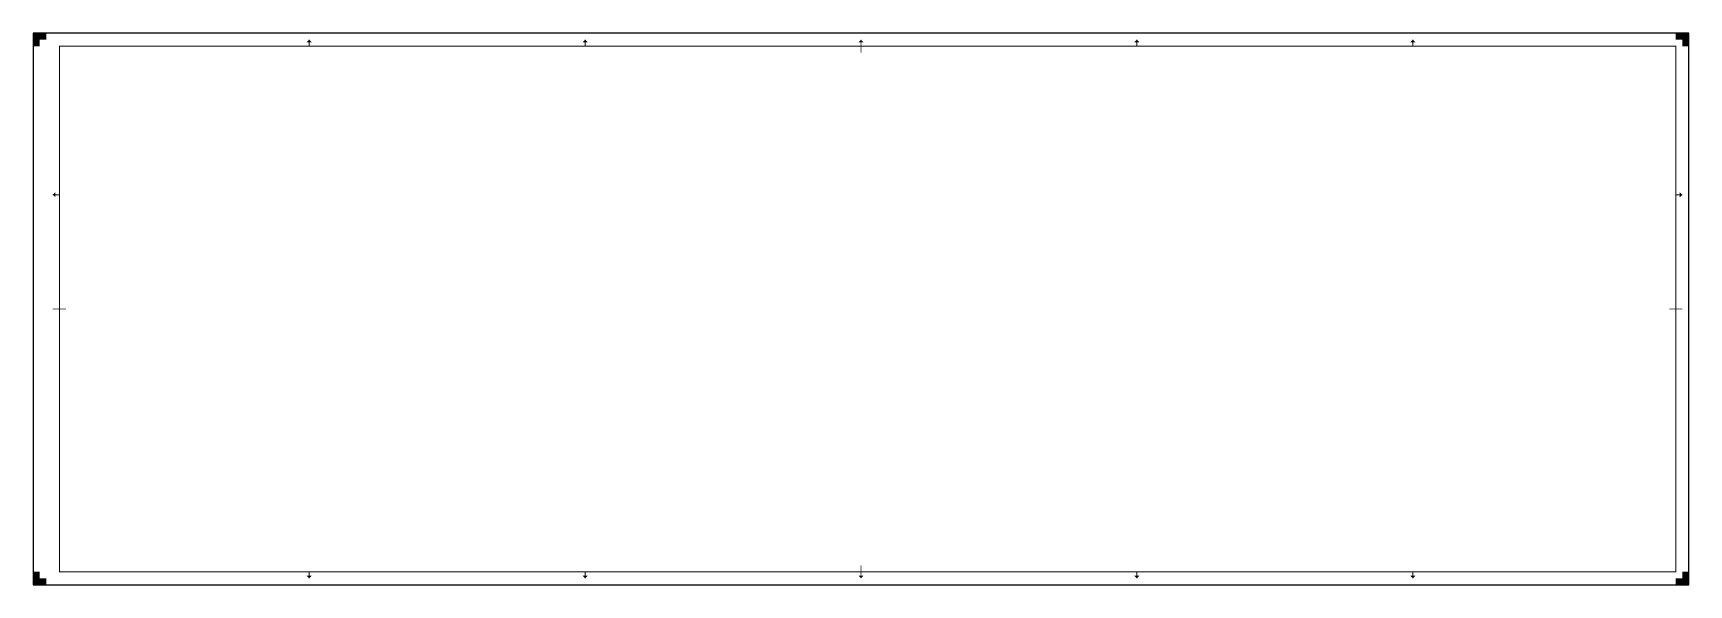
# Model space of a CAD drawing. Extents: x 0 to 1260, y 0 to 420.
import ezdxf

# ---------------------------------------------------------------- set-up
doc = ezdxf.new("R2010")
doc.units = 0
doc.header["$LTSCALE"] = 0.2
for name, color, linetype, lineweight in [('X-XX-AL-TEKENBLAD_KADER-G', 7, 'Continuous', 25), ('X-XX-AL-TEKENBLAD_KADER_AFSNIJMARKERING-G', 7, 'Continuous', 25), ('X-XX-AL-TEKENBLAD_KADER_CENTERMARKERING-G', 7, 'Continuous', 25), ('X-XX-AL-TEKENBLAD_KADER_VOUWMERK-G', 7, 'Continuous', 18)]:
    doc.layers.add(name, color=color, linetype=linetype, lineweight=lineweight)

msp = doc.modelspace()

# ---------------------------------------------------------------- hatches: boundary and pattern name
at = {"layer": 'X-XX-AL-TEKENBLAD_KADER_AFSNIJMARKERING-G'}
for points in [[(10, 420), (0, 420), (0, 410), (5, 410), (5, 415), (10, 415)], [(1260, 410), (1260, 420), (1250, 420), (1250, 415), (1255, 415), (1255, 410)], [(0, 10), (0, 0), (10, 0), (10, 5), (5, 5), (5, 10)], [(1250, 0), (1260, 0), (1260, 10), (1255, 10), (1255, 5), (1250, 5)]]:
    msp.add_hatch(color=256, dxfattribs=at).paths.add_polyline_path(points)
at = {"layer": 'X-XX-AL-TEKENBLAD_KADER_VOUWMERK-G'}
for points in [[(212, 413), (210, 415), (208, 413)], [(422, 413), (420, 415), (418, 413)], [(632, 413), (630, 415), (628, 413)], [(842, 413), (840, 415), (838, 413)], [(1052, 413), (1050, 415), (1048, 413)], [(17, 299), (15, 297), (17, 295)], [(1253, 295), (1255, 297), (1253, 299)], [(208, 7), (210, 5), (212, 7)], [(418, 7), (420, 5), (422, 7)], [(628, 7), (630, 5), (632, 7)], [(838, 7), (840, 5), (842, 7)], [(1048, 7), (1050, 5), (1052, 7)]]:
    msp.add_hatch(color=256, dxfattribs=at).paths.add_polyline_path(points)

# ---------------------------------------------------------------- linework, layer by layer
at = {"layer": 'X-XX-AL-TEKENBLAD_KADER-G'}
for p, q in [((1260, 420), (0, 420)), ((0, 420), (0, 0)), ((1260, 0), (1260, 420)), ((0, 0), (1260, 0))]:
    msp.add_line(p, q, dxfattribs=at)
at = {"layer": 'X-XX-AL-TEKENBLAD_KADER-G', "const_width": 0.7, "flags": 128}
msp.add_lwpolyline([(20, 10), (1250, 10), (1250, 410), (20, 410)], close=True, dxfattribs=at)
at = {"layer": 'X-XX-AL-TEKENBLAD_KADER_CENTERMARKERING-G', "const_width": 0.7, "flags": 128}
for points in [[(630, 415), (630, 405)], [(15, 210), (25, 210)], [(1255, 210), (1245, 210)], [(630, 5), (630, 15)]]:
    msp.add_lwpolyline(points, dxfattribs=at)
at = {"layer": 'X-XX-AL-TEKENBLAD_KADER_VOUWMERK-G', "flags": 128}
for points in [[(210, 410), (210, 415)], [(420, 410), (420, 415)], [(840, 410), (840, 415)], [(1050, 410), (1050, 415)], [(20, 297), (15, 297)], [(1250, 297), (1255, 297)], [(210, 10), (210, 5)], [(420, 10), (420, 5)], [(840, 10), (840, 5)], [(1050, 10), (1050, 5)]]:
    msp.add_lwpolyline(points, dxfattribs=at)

doc.saveas('drawing.dxf')
